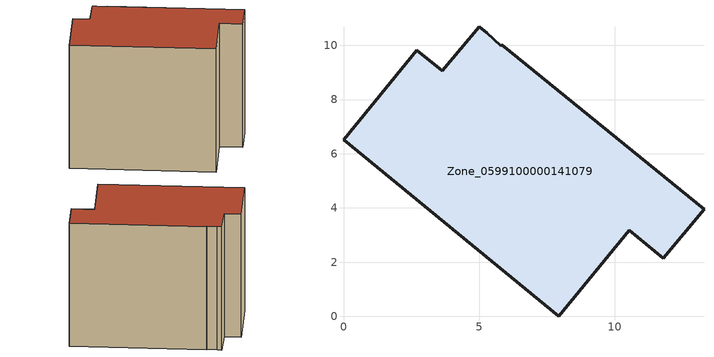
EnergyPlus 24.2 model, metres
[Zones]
Zone_0599100000141079
 floor ground (C_G): 5.83,10.03 13.3,3.96 11.8,2.15 10.55,3.18 7.94,0 0,6.51 2.71,9.82 3.64,9.06 5.01,10.69 5.28,10.47 5.8,9.99 z0
 wall outside (C_F): 2.71,9.82 0,6.51 7.94,0 10.55,3.18 11.8,2.15 13.3,3.96 5.83,10.03 5.8,9.99 5.28,10.47 5.01,10.69 3.64,9.06 2.71,9.82 z0:9.54
 roof outside (C_R): 5.83,10.03 5.8,9.99 5.28,10.47 5.01,10.69 3.64,9.06 2.71,9.82 0,6.51 7.94,0 10.55,3.18 11.8,2.15 13.3,3.96 z9.54
[BUILDING]
Pand.0599100000141079: North Axis=0; Terrain=City; Loads Convergence Tolerance Value=0.04; Temperature Convergence Tolerance Value=0.4; Solar Distribution=FullExterior; Maximum Number of Warmup Days=25; Minimum Number of Warmup Days=1
[Site:Location]
Rotterdam.The.Hague.AP_ZH_NLD Design_Conditions: Latitude=51.96; Longitude=4.45; Time Zone=1; Elevation=-4.5
[SITE:GROUNDTEMPERATURE:BUILDINGSURFACE]
18, 18, 18, 18, 18, 18, 18, 18, 18, 18, 18, 18
[MATERIAL] Thermal Absorptance=0.9; Solar Absorptance=0.7; Visible Absorptance=0.7
Name | Roughness | Thickness | Conductivity | Density | Specific Heat
G.TC.1946 | MediumSmooth | 0.15 | 1 | 540 | 1210
F.TC.1946 | Rough | 0.3 | 0.857143 | 1920 | 840
R.TC.1946 | MediumRough | 0.2 | 0.909091 | 1500 | 1000
[CONSTRUCTION]
C_G: G.TC.1946
C_F: F.TC.1946
C_R: R.TC.1946
[ZONE]
Zone_0599100000141079: Type=1; Multiplier=1; Ceiling Height=Autocalculate; Volume=Autocalculate; Floor Area=autocalculate; Part of Total Floor Area=Yes
[ZONEINFILTRATION:DESIGNFLOWRATE]
Infil_Zone_0599100000141079: Zone or ZoneList or Space or SpaceList=Zone_0599100000141079; Schedule=AlwaysOn; Design Flow Rate Calculation Method=Flow/Area; Flow Rate per Floor Area=0.003; Constant Term Coefficient=1; Temperature Term Coefficient=0; Velocity Term Coefficient=0; Velocity Squared Term Coefficient=0
[HVACTEMPLATE:ZONE:IDEALLOADSAIRSYSTEM]
Zone_0599100000141079: Maximum Heating Supply Air Temperature=50; Minimum Cooling Supply Air Temperature=13; Maximum Heating Supply Air Humidity Ratio=0.0156; Minimum Cooling Supply Air Humidity Ratio=0.0077; Heating Limit=NoLimit; Cooling Limit=NoLimit; Dehumidification Control Type=ConstantSensibleHeatRatio; Cooling Sensible Heat Ratio=0.7; Dehumidification Setpoint=60; Humidification Control Type=None; Humidification Setpoint=30; Outdoor Air Method=None; Outdoor Air Flow Rate per Person=0.00944; Outdoor Air Flow Rate per Zone Floor Area=0; Outdoor Air Flow Rate per Zone=0; Demand Controlled Ventilation Type=None; Outdoor Air Economizer Type=NoEconomizer; Heat Recovery Type=None; Sensible Heat Recovery Effectiveness=0.7; Latent Heat Recovery Effectiveness=0.65
[ZONECONTROL:THERMOSTAT]
ThermostatControl_Zone_0599100000141079: Zone or ZoneList=Zone_0599100000141079; Control Type Schedule=DualSetpointControlType; Control 1=Thermostat_Zone_0599100000141079; Temperature Difference Between Cutout And Setpoint=0
[THERMOSTATSETPOINT:DUALSETPOINT]
Thermostat_Zone_0599100000141079: Heating Setpoint Temperature Schedule=HeatingSetpoint_Zone_0599100000141079; Cooling Setpoint Temperature Schedule=CoolingSetpoint_Zone_0599100000141079
[SCHEDULE:COMPACT]
HeatingSetpoint_Zone_0599100000141079: Through: 12/31, For: AllDays, Until: 24:00, 21
CoolingSetpoint_Zone_0599100000141079: Through: 12/31, For: AllDays, Until: 24:00, 24
DualSetpointControlType: Through: 12/31, For: AllDays, Until: 24:00, 4
AlwaysOn: Through: 12/31, For: AllDays, Until: 24:00, 1
